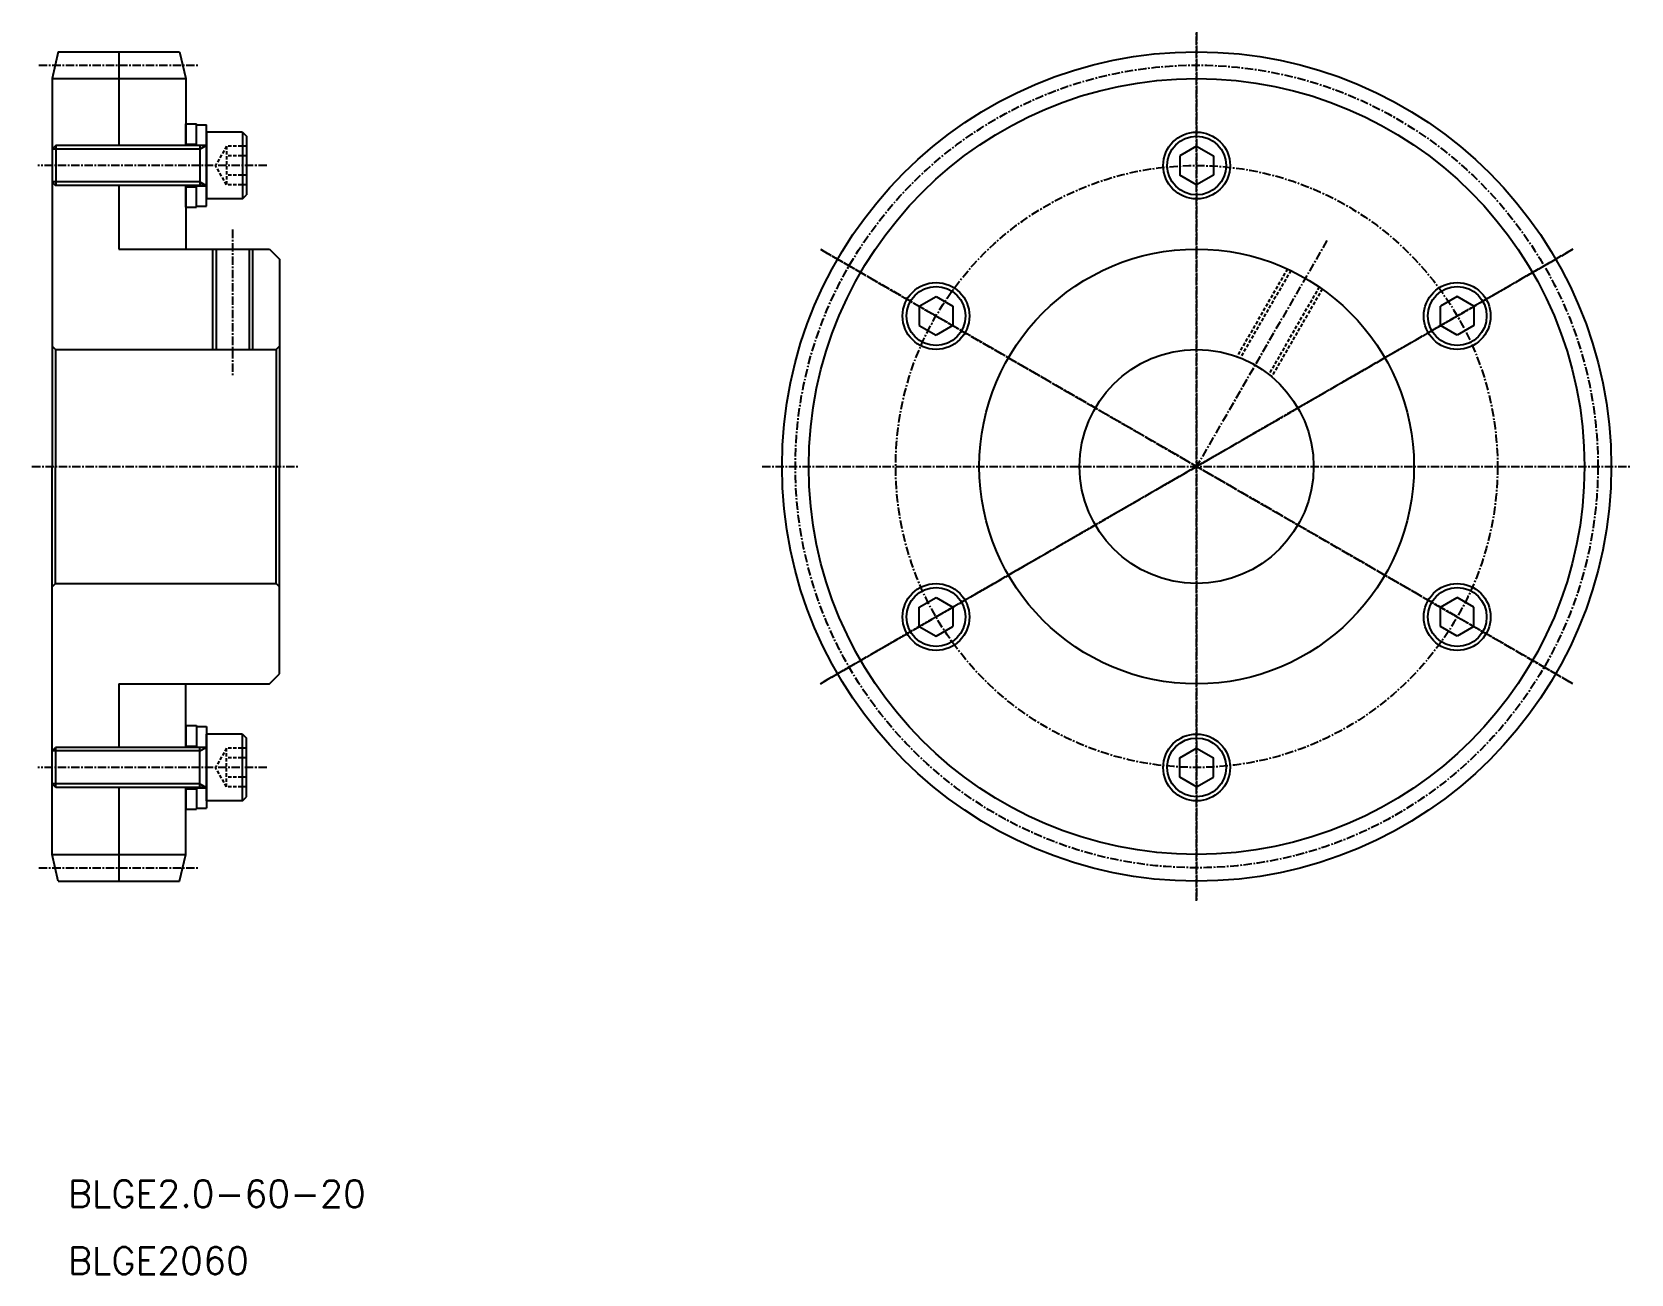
# Model space of a CAD drawing. Extents: x 0 to 239, y 0 to 186.
import ezdxf

# ---------------------------------------------------------------- set-up
doc = ezdxf.new("R2010")
doc.units = 0
doc.linetypes.add('CENTER', pattern=[2, 1.25, -0.25, 0.25, -0.25])
doc.linetypes.add('DASHED', pattern=[0.75, 0.5, -0.25])
doc.layers.get('0').update_dxf_attribs({"linetype": 'CONTINUOUS'})
doc.layers.add('CENTER', color=1, linetype='CENTER')
doc.styles.get("Standard").update_dxf_attribs({"font": 'txt', "bigfont": 'BIGFONT'})

msp = doc.modelspace()

# ---------------------------------------------------------------- linework, layer by layer
at = {"color": 7, "linetype": 'CONTINUOUS'}
for p, q in [((3.94, 182.74), (3, 178.74)), ((3.94, 182.74), (22.06, 182.74)), ((13, 182.74), (13, 168.74)), ((22.06, 182.74), (23, 178.74)), ((3, 178.74), (3, 120.74)), ((3, 178.74), (23, 178.74)), ((23, 178.74), (23, 168.74)), ((23, 168.74), (23, 171.99)), ((23, 171.99), (24.6, 171.99)), ((24.6, 168.74), (24.6, 171.99)), ((24.6, 168.74), (24.6, 171.84)), ((24.6, 171.84), (26.1, 171.84)), ((26.1, 159.64), (26.1, 171.84)), ((26.1, 170.74), (26.1, 160.74)), ((31.5, 170.74), (26.1, 170.74)), ((28.8, 170.74), (28.8, 170.74)), ((30.15, 170.74), (30.15, 170.74)), ((31.5, 170.74), (31.5, 160.74)), ((31.5, 170.74), (32.1, 170.14)), ((32.1, 170.14), (32.1, 161.34)), ((3.55, 168.74), (3, 168.19)), ((3, 168.2), (3, 163.28)), ((3.55, 168.74), (3.55, 162.74)), ((26.1, 168.74), (3.55, 168.74)), ((23, 168.94), (24.6, 168.94)), ((24.6, 168.79), (26.1, 168.79)), ((25.1, 168.74), (25.1, 162.74)), ((174.16, 168.63), (171.66, 167.19)), ((174.16, 168.63), (176.66, 167.19)), ((171.66, 167.19), (171.66, 164.3)), ((176.66, 167.19), (176.66, 164.3)), ((3, 163.28), (3.54, 162.74)), ((26.1, 162.74), (3.54, 162.74)), ((13, 162.74), (13, 153.24)), ((23, 162.74), (23, 153.24)), ((23, 159.49), (23, 162.74)), ((24.6, 159.49), (24.6, 162.74)), ((24.6, 159.64), (24.6, 162.74)), ((24.6, 162.69), (26.1, 162.69)), ((174.16, 162.86), (171.66, 164.3)), ((176.66, 164.3), (174.16, 162.86)), ((23, 162.54), (24.6, 162.54)), ((31.5, 160.74), (26.1, 160.74)), ((31.5, 160.74), (32.1, 161.34)), ((23, 159.49), (24.6, 159.49)), ((24.6, 159.64), (26.1, 159.64)), ((13, 153.24), (35.5, 153.24)), ((27.54, 153.24), (27.54, 138.24)), ((32.46, 153.24), (32.46, 138.24)), ((35.5, 153.24), (37, 151.74)), ((37, 151.74), (37, 120.74)), ((132.69, 144.69), (135.19, 146.13)), ((135.19, 146.13), (137.69, 144.69)), ((213.13, 146.13), (210.63, 144.69)), ((215.63, 144.69), (213.13, 146.13)), ((132.69, 144.69), (132.69, 141.8)), ((137.69, 144.69), (137.69, 141.8)), ((210.63, 141.8), (210.63, 144.69)), ((215.63, 144.69), (215.63, 141.8)), ((132.69, 141.8), (135.19, 140.36)), ((137.69, 141.8), (135.19, 140.36)), ((213.13, 140.36), (210.63, 141.8)), ((215.63, 141.8), (213.13, 140.36)), ((3.5, 138.24), (3, 138.74)), ((36.5, 138.24), (37, 138.74)), ((3.5, 138.24), (36.5, 138.24)), ((3.5, 138.24), (3.5, 120.74)), ((36.5, 138.24), (36.5, 120.74)), ((3, 131.24), (3, 131.24)), ((3, 120.74), (3, 120.74)), ((3, 62.74), (3, 120.74)), ((3, 120.74), (3, 120.74)), ((3.5, 103.24), (3.5, 120.74)), ((36.5, 103.24), (36.5, 120.74)), ((37, 89.74), (37, 120.74)), ((3, 110.24), (3, 110.24)), ((3.5, 103.24), (3, 102.74)), ((3.5, 103.24), (36.5, 103.24)), ((36.5, 103.24), (37, 102.74)), ((132.69, 99.69), (135.19, 101.13)), ((135.19, 101.13), (137.69, 99.69)), ((210.63, 99.69), (213.13, 101.13)), ((215.63, 99.69), (213.13, 101.13)), ((132.69, 96.8), (132.69, 99.69)), ((137.69, 99.69), (137.69, 96.8)), ((210.63, 96.8), (210.63, 99.69)), ((215.63, 96.8), (215.63, 99.69)), ((132.69, 96.8), (135.19, 95.36)), ((135.19, 95.36), (137.69, 96.8)), ((213.13, 95.36), (210.63, 96.8)), ((215.63, 96.8), (213.13, 95.36)), ((35.5, 88.24), (37, 89.74)), ((13, 88.24), (35.5, 88.24)), ((13, 88.24), (13, 78.74)), ((23, 78.74), (23, 88.24)), ((23, 81.99), (23, 78.74)), ((23, 81.99), (24.6, 81.99)), ((24.6, 81.99), (24.6, 78.74)), ((24.6, 81.84), (24.6, 78.74)), ((24.6, 81.84), (26.1, 81.84)), ((26.1, 81.84), (26.1, 69.64)), ((23, 78.94), (24.6, 78.94)), ((26.1, 70.74), (26.1, 80.74)), ((31.5, 80.74), (26.1, 80.74)), ((31.5, 70.74), (31.5, 80.74)), ((31.5, 80.74), (32.1, 80.14)), ((32.1, 71.34), (32.1, 80.14)), ((3, 78.2), (3.54, 78.74)), ((3, 73.28), (3, 78.2)), ((26.1, 78.74), (3.54, 78.74)), ((3.55, 72.74), (3.55, 78.74)), ((24.6, 78.79), (26.1, 78.79)), ((25.1, 72.74), (25.1, 78.74)), ((171.66, 77.19), (174.16, 78.63)), ((171.66, 74.3), (171.66, 77.19)), ((174.16, 78.63), (176.66, 77.19)), ((176.66, 74.3), (176.66, 77.19)), ((174.16, 72.86), (171.66, 74.3)), ((174.16, 72.86), (176.66, 74.3)), ((3.55, 72.74), (3, 73.29)), ((26.1, 72.74), (3.55, 72.74)), ((13, 72.74), (13, 58.74)), ((23, 62.74), (23, 72.74)), ((23, 72.74), (23, 69.49)), ((23, 72.54), (24.6, 72.54)), ((24.6, 72.74), (24.6, 69.49)), ((24.6, 72.74), (24.6, 69.64)), ((24.6, 72.69), (26.1, 72.69)), ((23, 69.49), (24.6, 69.49)), ((24.6, 69.64), (26.1, 69.64)), ((31.5, 70.74), (26.1, 70.74)), ((28.8, 70.74), (28.8, 70.74)), ((30.15, 70.74), (30.15, 70.74)), ((31.5, 70.74), (32.1, 71.34)), ((3, 62.74), (23, 62.74)), ((3.94, 58.74), (3, 62.74)), ((22.06, 58.74), (23, 62.74)), ((3.94, 58.74), (22.06, 58.74))]:
    msp.add_line(p, q, dxfattribs=at)
at = {"color": 3, "linetype": 'CONTINUOUS'}
for p, q in [((25.1, 168.19), (3, 168.19)), ((25.1, 168.19), (26.05, 168.74)), ((25.1, 163.28), (3, 163.28)), ((25.1, 163.28), (26.04, 162.74)), ((27, 153.24), (27, 138.24)), ((33, 153.24), (33, 138.24)), ((25.1, 78.2), (3, 78.2)), ((25.1, 78.2), (26.04, 78.74)), ((25.1, 73.29), (3, 73.29)), ((25.1, 73.29), (26.05, 72.74))]:
    msp.add_line(p, q, dxfattribs=at)
at = {"color": 3, "linetype": 'DASHED'}
for p, q in [((29.1, 168.63), (27.43, 165.74)), ((29.1, 168.63), (29.1, 162.86)), ((32.1, 168.63), (29.1, 168.63)), ((29.1, 162.86), (27.43, 165.74)), ((32.1, 167.19), (29.1, 167.19)), ((32.1, 164.3), (29.1, 164.3)), ((32.1, 162.86), (29.1, 162.86)), ((187.74, 150.27), (180.18, 137.17)), ((188.23, 150.04), (180.69, 136.98)), ((192.49, 147.58), (184.95, 134.52)), ((192.94, 147.27), (185.38, 134.17)), ((29.1, 78.63), (27.43, 75.74)), ((29.1, 72.86), (29.1, 78.63)), ((32.1, 78.63), (29.1, 78.63)), ((32.1, 77.19), (29.1, 77.19)), ((29.1, 72.86), (27.43, 75.74)), ((32.1, 74.3), (29.1, 74.3)), ((32.1, 72.86), (29.1, 72.86))]:
    msp.add_line(p, q, dxfattribs=at)
at = {"color": 7, "linetype": 'CONTINUOUS'}
for centre, radius in [((174.16, 120.74), 62), ((174.16, 165.74), 5), ((174.16, 165.74), 4.4), ((174.16, 120.74), 32.5), ((135.19, 143.24), 5), ((135.19, 143.24), 4.4), ((213.13, 143.24), 5), ((213.13, 143.24), 4.4), ((174.16, 120.74), 17.5), ((135.19, 98.24), 5), ((213.13, 98.24), 5), ((135.19, 98.24), 4.4), ((213.13, 98.24), 4.4), ((174.16, 75.74), 5), ((174.16, 75.74), 4.4)]:
    msp.add_circle(centre, radius, dxfattribs=at)
at = {"color": 3, "linetype": 'CONTINUOUS'}
msp.add_circle((174.16, 120.74), 58, dxfattribs=at)
at = {"layer": 'CENTER', "color": 1, "linetype": 'CENTER'}
for p, q in [((174.16, 185.7), (174.16, 55.78)), ((174.16, 55.78), (174.16, 185.7)), ((1.04, 180.74), (24.96, 180.74)), ((35.1, 165.74), (0.9, 165.74)), ((30, 156.15), (30, 134.24)), ((117.9, 153.22), (230.42, 88.26)), ((117.9, 88.26), (230.42, 153.22)), ((230.42, 88.26), (117.9, 153.22)), ((230.42, 153.22), (117.9, 88.26)), ((193.65, 154.51), (174.16, 120.74)), ((0, 120.74), (40, 120.74)), ((109.2, 120.74), (239.12, 120.74)), ((35.1, 75.74), (0.9, 75.74)), ((1.04, 60.74), (24.96, 60.74))]:
    msp.add_line(p, q, dxfattribs=at)
for radius in [60, 45]:
    msp.add_circle((174.16, 120.74), radius, dxfattribs=at)

# ---------------------------------------------------------------- texts
at = {"color": 7, "linetype": 'CONTINUOUS'}
for s, p in [('BLGE2.0-60-20', (5.36, 10)), ('BLGE2060', (5.36, 0))]:
    msp.add_text(s, height=4, dxfattribs=at).set_placement(p)

doc.saveas('drawing.dxf')
